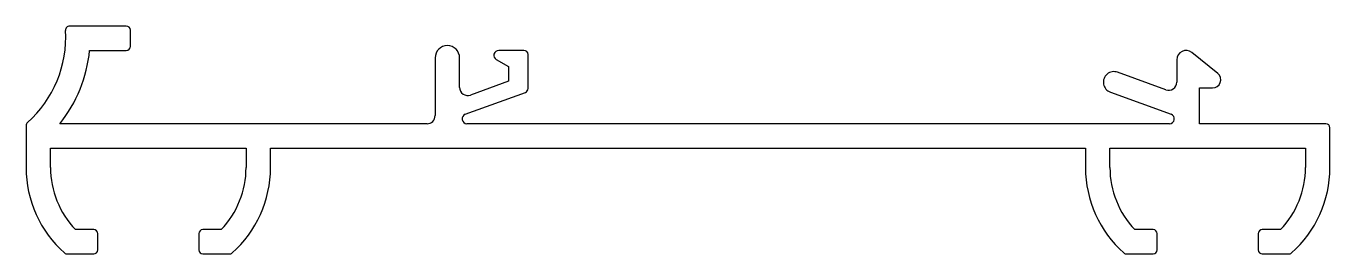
# Model space of a CAD drawing. Extents: x 1896.5 to 1976.5, y 1090.7 to 1104.7.
import ezdxf

# ---------------------------------------------------------------- set-up
doc = ezdxf.new("R2010")
doc.units = 0
doc.layers.get('0').update_dxf_attribs({"linetype": 'CONTINUOUS'})

msp = doc.modelspace()

# ---------------------------------------------------------------- linework, layer by layer
for p, q in [((1902.675, 1104.712), (1899.196, 1104.712)), ((1902.925, 1103.462), (1902.925, 1104.462)), ((1900.421, 1103.212), (1902.675, 1103.212)), ((1927.075, 1103.212), (1925.525, 1103.212)), ((1921.625, 1102.762), (1921.625, 1099.212)), ((1923.125, 1100.946), (1923.125, 1102.762)), ((1925.375, 1102.653), (1926.125, 1102.22)), ((1927.325, 1100.872), (1927.325, 1102.962)), ((1967.125, 1102.643), (1967.125, 1101.267)), ((1969.64, 1101.801), (1968.053, 1103.085)), ((1926.125, 1102.22), (1926.125, 1101.324)), ((1966.454, 1100.797), (1963.497, 1101.873)), ((1926.125, 1101.324), (1923.796, 1100.476)), ((1968.525, 1100.912), (1969.325, 1100.912)), ((1968.525, 1098.712), (1968.525, 1100.912)), ((1923.472, 1099.294), (1927.16, 1100.637)), ((1963.053, 1100.652), (1966.782, 1099.294)), ((1896.525, 1098.599), (1896.525, 1096.019)), ((1921.125, 1098.712), (1898.6, 1098.712)), ((1966.679, 1098.712), (1923.575, 1098.712)), ((1976.275, 1098.712), (1968.525, 1098.712)), ((1976.525, 1096.019), (1976.525, 1098.462)), ((1898.025, 1096.019), (1898.025, 1097.212)), ((1898.025, 1097.212), (1910.025, 1097.212)), ((1910.025, 1097.212), (1910.025, 1096.019)), ((1911.525, 1096.019), (1911.525, 1097.212)), ((1911.525, 1097.212), (1961.525, 1097.212)), ((1961.525, 1097.212), (1961.525, 1096.019)), ((1963.025, 1097.212), (1975.025, 1097.212)), ((1963.025, 1096.019), (1963.025, 1097.212)), ((1975.025, 1097.212), (1975.025, 1096.019)), ((1900.675, 1092.212), (1899.555, 1092.212)), ((1908.495, 1092.212), (1907.375, 1092.212)), ((1965.675, 1092.212), (1964.555, 1092.212)), ((1973.495, 1092.212), (1972.375, 1092.212)), ((1900.925, 1090.962), (1900.925, 1091.962)), ((1907.125, 1091.962), (1907.125, 1090.962)), ((1965.925, 1090.962), (1965.925, 1091.962)), ((1972.125, 1091.962), (1972.125, 1090.962)), ((1899.053, 1090.712), (1900.675, 1090.712)), ((1907.375, 1090.712), (1908.997, 1090.712)), ((1964.053, 1090.712), (1965.675, 1090.712)), ((1972.375, 1090.712), (1973.997, 1090.712))]:
    msp.add_line(p, q)
for centre, radius, start, end in [((1891.959, 1104.019), 7, 311.62187, 3.50938), ((1899.196, 1104.462), 0.25, 90, 183.50938), ((1902.675, 1104.462), 0.25, 0, 90), ((1891.959, 1104.019), 8.5, 321.37208, 354.55739), ((1902.675, 1103.462), 0.25, 270, 0), ((1922.375, 1102.762), 0.75, 0, 180), ((1925.525, 1102.912), 0.3, 90, 240), ((1927.075, 1102.962), 0.25, 0, 90), ((1967.695, 1102.643), 0.57, 51, 180), ((1963.275, 1101.262), 0.65, 70, 250), ((1969.325, 1101.412), 0.5, 270, 51), ((1923.625, 1100.946), 0.5, 180, 290), ((1927.075, 1100.872), 0.25, 290, 0), ((1966.625, 1101.267), 0.5, 250, 0), ((1921.125, 1099.212), 0.5, 270, 0), ((1923.575, 1099.012), 0.3, 110, 270), ((1966.679, 1099.012), 0.3, 270, 70), ((1896.775, 1098.599), 0.25, 131.62187, 180), ((1976.275, 1098.462), 0.25, 0, 90), ((1903.525, 1096.019), 7, 180, 228.50977), ((1903.525, 1096.019), 5.5, 180, 223.79172), ((1904.525, 1096.019), 5.5, 316.20828, 0), ((1904.525, 1096.019), 7, 311.49023, 0), ((1968.525, 1096.019), 7, 180, 228.50977), ((1968.525, 1096.019), 5.5, 180, 223.79172), ((1969.525, 1096.019), 5.5, 316.20828, 0), ((1969.525, 1096.019), 7, 311.49023, 360), ((1900.675, 1091.962), 0.25, 0, 90), ((1907.375, 1091.962), 0.25, 90, 180), ((1965.675, 1091.962), 0.25, 0, 90), ((1972.375, 1091.962), 0.25, 90, 180), ((1899.053, 1090.962), 0.25, 228.50977, 270), ((1900.675, 1090.962), 0.25, 270, 0), ((1907.375, 1090.962), 0.25, 180, 270), ((1908.997, 1090.962), 0.25, 270, 311.49023), ((1964.053, 1090.962), 0.25, 228.50977, 270), ((1965.675, 1090.962), 0.25, 270, 0), ((1972.375, 1090.962), 0.25, 180, 270), ((1973.997, 1090.962), 0.25, 270, 311.49023)]:
    msp.add_arc(centre, radius, start, end)

doc.saveas('drawing.dxf')
